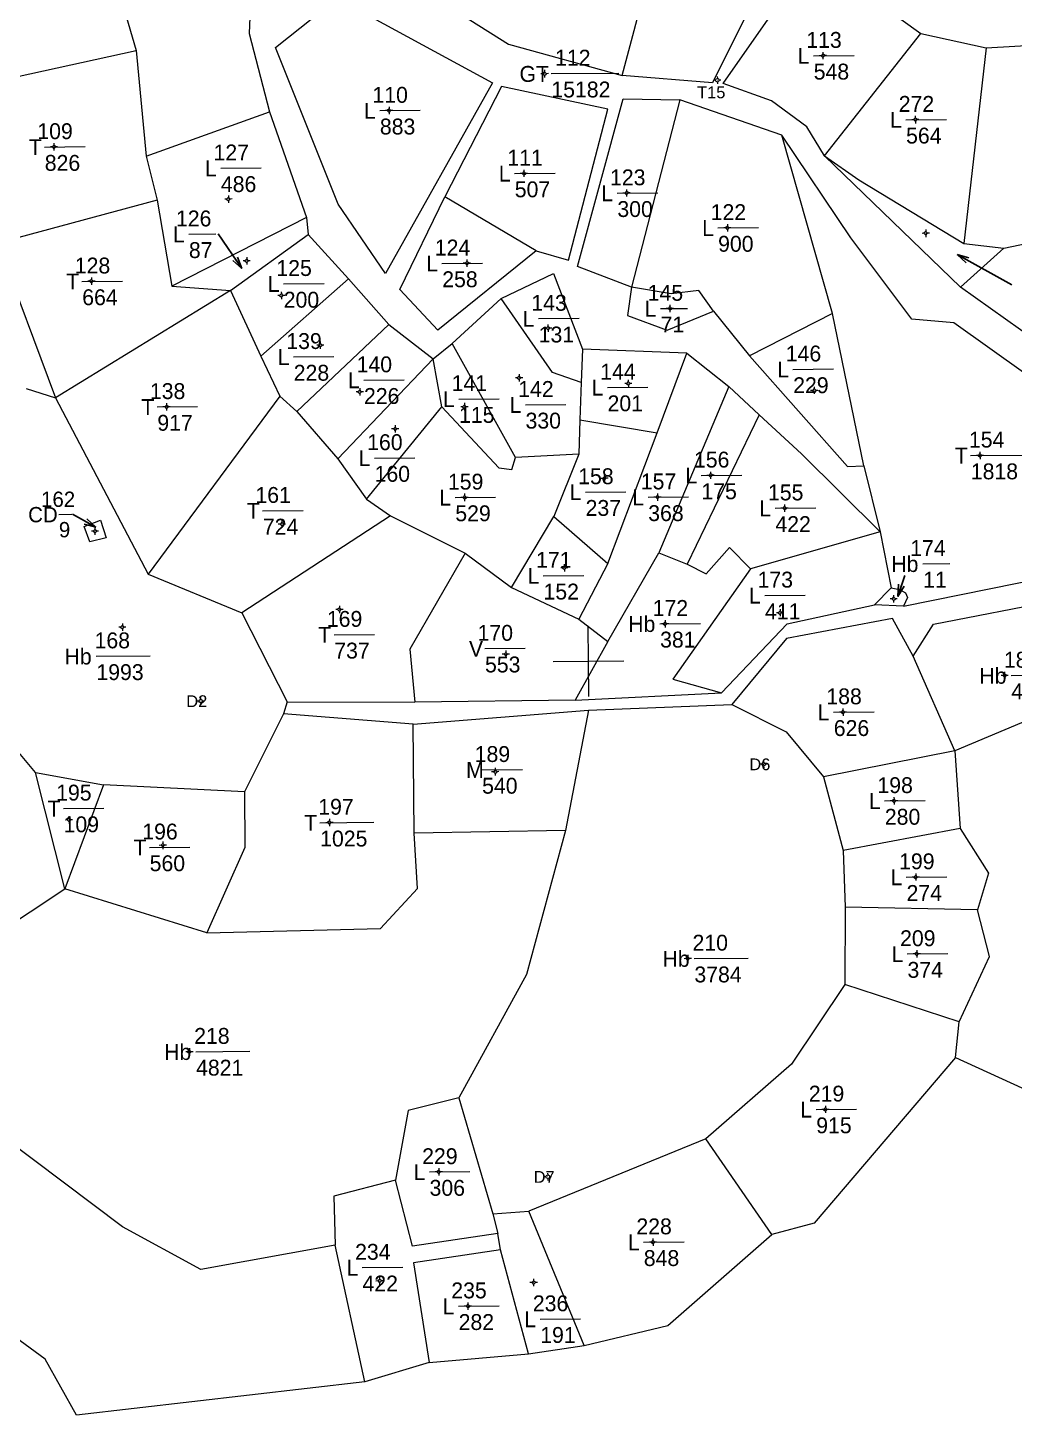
# Model space of a CAD drawing. Header units: metres. Extents: x 550497 to 551666, y 1836245 to 1837652.
# Drawn here: x 551087 to 551254.6, y 1836768.4 to 1837004.3 of the extents above; entities that cross this region are included whole.
import ezdxf
from ezdxf.enums import TextEntityAlignment as Align

# ---------------------------------------------------------------- set-up
doc = ezdxf.new("R2010")
doc.units = ezdxf.units.M
doc.header["$MEASUREMENT"] = 0
for name, color, linetype, lineweight in [('Level 10', 7, 'Continuous', 0), ('Level 11', 7, 'Continuous', 0), ('Level 12', 7, 'Continuous', 0), ('Level 13', 7, 'Continuous', 0), ('Level 34', 7, 'Continuous', 0), ('Level 62', 7, 'Continuous', 0)]:
    doc.layers.add(name, color=color, linetype=linetype, lineweight=lineweight)
doc.styles.add('Style-FmSimple', font='FmSimple.shx')
doc.styles.add('Style-VHarial', font='VHarial.shx')
doc.styles.add('Style-Vnarial', font='Vnarial.shx')
doc.dimstyles.get("Standard").update_dxf_attribs({"dimtxt": 0.18, "dimasz": 0.18, "dimexe": 0.18, "dimexo": 0.0625, "dimgap": 0.09, "dimtad": 0, "dimtih": 1, "dimtoh": 1, "dimdec": 4, "dimzin": 0, "dimdsep": 46, "dimtxsty": 'Standard', "dimcen": 0.09, "dimadec": 0, "dimazin": 0, "dimtfac": 1, "dimtdec": 4, "dimtofl": 0, "dimtmove": 0, "dimatfit": 3, "dimfxl": 1, "dimtolj": 1, "dimtzin": 0, "dimarcsym": 0})

# ---------------------------------------------------------------- blocks, each defined once
blk = doc.blocks.new('TerminatorOpen_0.5')
at = {"color": 0, "linetype": 'ByBlock', "lineweight": -2}
for q in [(-1, 0.25), (-1, 0), (-1, -0.25)]:
    blk.add_line((0, 0), q, dxfattribs=at)
blk = doc.blocks.new('DKCDV')
at = {"layer": 'Level 10', "linetype": 'Continuous', "lineweight": 13}
h = blk.add_hatch(color=1, dxfattribs=at)
edge = h.paths.add_edge_path()
edge.add_arc((0.02456, 0.194811), 1.500056, 0, 360)
at = {"layer": 'Level 10', "color": 1, "linetype": 'Continuous', "lineweight": 13}
for p, q in [((-6.400238, 0), (-12.600469, 0)), ((-0.200007, 12.600469), (0, 6.200231)), ((12.400462, 0.200007), (6.200231, 0.200007)), ((0, -6.200231), (0.200007, -12.400462))]:
    blk.add_line(p, q, dxfattribs=at)
blk.add_circle((0.02456, 0.194811), 6.250233, dxfattribs=at)
blk = doc.blocks.new('N_THUA_13')
at = {"layer": 'Level 13', "color": 3, "linetype": 'Continuous', "lineweight": 0}
blk.add_line((356079.6, 1836896.4), (356091.08, 1836896.5), dxfattribs=at)
at = {"layer": 'Level 13', "color": 3, "linetype": 'Continuous', "lineweight": 0, "style": 'Style-FmSimple'}
for s, p in [('112', (356080.27, 1836899.11)), ('GT', (356074.22, 1836896.35)), ('15182', (356079.64, 1836893.7))]:
    blk.add_text(s, height=2.7, dxfattribs=at).set_placement(p, align=Align.MIDDLE_LEFT)
blk = doc.blocks.new('N_THUA_116')
at = {"layer": 'Level 13', "color": 3, "linetype": 'Continuous', "lineweight": 0}
blk.add_line((356124.2, 1836899.44), (356131.08, 1836899.5), dxfattribs=at)
at = {"layer": 'Level 13', "color": 3, "linetype": 'Continuous', "lineweight": 0, "style": 'Style-FmSimple'}
for s, p in [('113', (356122.97, 1836902.13)), ('L', (356121.51, 1836899.42)), ('548', (356124.23, 1836896.74))]:
    blk.add_text(s, height=2.7, dxfattribs=at).set_placement(p, align=Align.MIDDLE_LEFT)
blk = doc.blocks.new('N_THUA_118')
at = {"layer": 'Level 13', "color": 3, "linetype": 'Continuous', "lineweight": 0}
blk.add_line((356050.46, 1836890.1), (356057.34, 1836890.16), dxfattribs=at)
at = {"layer": 'Level 13', "color": 3, "linetype": 'Continuous', "lineweight": 0, "style": 'Style-FmSimple'}
for s, p in [('110', (356049.23, 1836892.79)), ('L', (356047.77, 1836890.07)), ('883', (356050.49, 1836887.4))]:
    blk.add_text(s, height=2.7, dxfattribs=at).set_placement(p, align=Align.MIDDLE_LEFT)
blk = doc.blocks.new('N_THUA_120')
at = {"layer": 'Level 13', "color": 3, "linetype": 'Continuous', "lineweight": 0}
blk.add_line((356139.9, 1836888.56), (356146.78, 1836888.62), dxfattribs=at)
at = {"layer": 'Level 13', "color": 3, "linetype": 'Continuous', "lineweight": 0, "style": 'Style-FmSimple'}
for s, p in [('272', (356138.68, 1836891.25)), ('L', (356137.21, 1836888.54)), ('564', (356139.93, 1836885.86))]:
    blk.add_text(s, height=2.7, dxfattribs=at).set_placement(p, align=Align.MIDDLE_LEFT)
blk = doc.blocks.new('N_THUA_123')
at = {"layer": 'Level 13', "color": 3, "linetype": 'Continuous', "lineweight": 0}
blk.add_line((355993.49, 1836883.92), (356000.38, 1836883.98), dxfattribs=at)
at = {"layer": 'Level 13', "color": 3, "linetype": 'Continuous', "lineweight": 0, "style": 'Style-FmSimple'}
for s, p in [('109', (355992.27, 1836886.61)), ('T', (355990.81, 1836883.9)), ('826', (355993.53, 1836881.22))]:
    blk.add_text(s, height=2.7, dxfattribs=at).set_placement(p, align=Align.MIDDLE_LEFT)
blk = doc.blocks.new('N_THUA_126')
at = {"layer": 'Level 13', "color": 3, "linetype": 'Continuous', "lineweight": 0}
blk.add_line((356073.38, 1836879.42), (356080.27, 1836879.48), dxfattribs=at)
at = {"layer": 'Level 13', "color": 3, "linetype": 'Continuous', "lineweight": 0, "style": 'Style-FmSimple'}
for s, p in [('111', (356072.16, 1836882.11)), ('L', (356070.7, 1836879.4)), ('507', (356073.42, 1836876.72))]:
    blk.add_text(s, height=2.7, dxfattribs=at).set_placement(p, align=Align.MIDDLE_LEFT)
blk = doc.blocks.new('N_THUA_128')
at = {"layer": 'Level 13', "color": 3, "linetype": 'Continuous', "lineweight": 0}
blk.add_line((356090.83, 1836876.07), (356097.72, 1836876.13), dxfattribs=at)
at = {"layer": 'Level 13', "color": 3, "linetype": 'Continuous', "lineweight": 0, "style": 'Style-FmSimple'}
for s, p in [('123', (356089.61, 1836878.76)), ('L', (356088.14, 1836876.05)), ('300', (356090.86, 1836873.37))]:
    blk.add_text(s, height=2.7, dxfattribs=at).set_placement(p, align=Align.MIDDLE_LEFT)
blk = doc.blocks.new('N_THUA_129')
at = {"layer": 'Level 13', "color": 3, "linetype": 'Continuous', "lineweight": 0}
blk.add_line((356107.95, 1836870.15), (356114.83, 1836870.21), dxfattribs=at)
at = {"layer": 'Level 13', "color": 3, "linetype": 'Continuous', "lineweight": 0, "style": 'Style-FmSimple'}
for s, p in [('122', (356106.72, 1836872.84)), ('L', (356105.26, 1836870.13)), ('900', (356107.98, 1836867.46))]:
    blk.add_text(s, height=2.7, dxfattribs=at).set_placement(p, align=Align.MIDDLE_LEFT)
blk = doc.blocks.new('N_THUA_130')
at = {"layer": 'Level 13', "color": 3, "linetype": 'Continuous', "lineweight": 0}
blk.add_line((356023.12, 1836875.06), (356030.01, 1836875.12), dxfattribs=at)
at = {"layer": 'Level 13', "color": 3, "linetype": 'Continuous', "lineweight": 0, "style": 'Style-FmSimple'}
for s, p in [('127', (356021.9, 1836877.75)), ('L', (356020.43, 1836875.04)), ('486', (356023.15, 1836872.37))]:
    blk.add_text(s, height=2.7, dxfattribs=at).set_placement(p, align=Align.MIDDLE_LEFT)
blk = doc.blocks.new('N_THUA_134')
at = {"layer": 'Level 13', "color": 3, "linetype": 'Continuous', "lineweight": 0}
blk.add_line((356150.89, 1836831.46), (356160.07, 1836831.54), dxfattribs=at)
at = {"layer": 'Level 13', "color": 3, "linetype": 'Continuous', "lineweight": 0, "style": 'Style-FmSimple'}
for s, p in [('154', (356150.61, 1836834.16)), ('T', (356148.21, 1836831.44)), ('1818', (356150.93, 1836828.76))]:
    blk.add_text(s, height=2.7, dxfattribs=at).set_placement(p, align=Align.MIDDLE_LEFT)
blk = doc.blocks.new('N_THUA_140')
at = {"layer": 'Level 13', "color": 3, "linetype": 'Continuous', "lineweight": 0}
blk.add_line((356063.68, 1836864.13), (356070.57, 1836864.19), dxfattribs=at)
at = {"layer": 'Level 13', "color": 3, "linetype": 'Continuous', "lineweight": 0, "style": 'Style-FmSimple'}
for s, p in [('124', (356062.46, 1836866.82)), ('L', (356060.99, 1836864.1)), ('258', (356063.72, 1836861.43))]:
    blk.add_text(s, height=2.7, dxfattribs=at).set_placement(p, align=Align.MIDDLE_LEFT)
blk = doc.blocks.new('N_THUA_141')
at = {"layer": 'Level 13', "color": 3, "linetype": 'Continuous', "lineweight": 0}
blk.add_line((355999.86, 1836861.07), (356006.75, 1836861.13), dxfattribs=at)
at = {"layer": 'Level 13', "color": 3, "linetype": 'Continuous', "lineweight": 0, "style": 'Style-FmSimple'}
for s, p in [('128', (355998.64, 1836863.76)), ('T', (355997.17, 1836861.05)), ('664', (355999.9, 1836858.37))]:
    blk.add_text(s, height=2.7, dxfattribs=at).set_placement(p, align=Align.MIDDLE_LEFT)
blk = doc.blocks.new('N_THUA_142')
at = {"layer": 'Level 13', "color": 3, "linetype": 'Continuous', "lineweight": 0}
blk.add_line((356026.21, 1836864.5), (356030.8, 1836864.54), dxfattribs=at)
at = {"layer": 'Level 13', "color": 3, "linetype": 'Continuous', "lineweight": 0, "style": 'Style-FmSimple'}
for s, p in [('126', (356024.04, 1836867.18)), ('L', (356023.52, 1836864.48)), ('87', (356026.24, 1836861.8))]:
    blk.add_text(s, height=2.7, dxfattribs=at).set_placement(p, align=Align.MIDDLE_LEFT)
blk = doc.blocks.new('N_THUA_145')
at = {"layer": 'Level 13', "color": 3, "linetype": 'Continuous', "lineweight": 0}
blk.add_line((356032.15, 1836858.68), (356039.03, 1836858.74), dxfattribs=at)
at = {"layer": 'Level 13', "color": 3, "linetype": 'Continuous', "lineweight": 0, "style": 'Style-FmSimple'}
for s, p in [('125', (356030.93, 1836861.37)), ('L', (356029.46, 1836858.66)), ('200', (356032.18, 1836855.98))]:
    blk.add_text(s, height=2.7, dxfattribs=at).set_placement(p, align=Align.MIDDLE_LEFT)
blk = doc.blocks.new('N_THUA_150')
at = {"layer": 'Level 13', "color": 3, "linetype": 'Continuous', "lineweight": 0}
blk.add_line((356077.46, 1836853.09), (356084.35, 1836853.15), dxfattribs=at)
at = {"layer": 'Level 13', "color": 3, "linetype": 'Continuous', "lineweight": 0, "style": 'Style-FmSimple'}
for s, p in [('143', (356076.24, 1836855.78)), ('L', (356074.77, 1836853.07)), ('131', (356077.49, 1836850.39))]:
    blk.add_text(s, height=2.7, dxfattribs=at).set_placement(p, align=Align.MIDDLE_LEFT)
blk = doc.blocks.new('N_THUA_151')
at = {"layer": 'Level 13', "color": 3, "linetype": 'Continuous', "lineweight": 0}
blk.add_line((356038.77, 1836850.2), (356045.65, 1836850.26), dxfattribs=at)
at = {"layer": 'Level 13', "color": 3, "linetype": 'Continuous', "lineweight": 0, "style": 'Style-FmSimple'}
for s, p in [('139', (356037.55, 1836852.89)), ('L', (356036.09, 1836850.18)), ('228', (356038.81, 1836847.5))]:
    blk.add_text(s, height=2.7, dxfattribs=at).set_placement(p, align=Align.MIDDLE_LEFT)
blk = doc.blocks.new('N_THUA_152')
at = {"layer": 'Level 13', "color": 3, "linetype": 'Continuous', "lineweight": 0}
blk.add_line((356012.63, 1836839.72), (356019.51, 1836839.78), dxfattribs=at)
at = {"layer": 'Level 13', "color": 3, "linetype": 'Continuous', "lineweight": 0, "style": 'Style-FmSimple'}
for s, p in [('138', (356011.4, 1836842.41)), ('T', (356009.95, 1836839.7)), ('917', (356012.67, 1836837.02))]:
    blk.add_text(s, height=2.7, dxfattribs=at).set_placement(p, align=Align.MIDDLE_LEFT)
blk = doc.blocks.new('N_THUA_153')
at = {"layer": 'Level 13', "color": 3, "linetype": 'Continuous', "lineweight": 0}
blk.add_line((356098.18, 1836856.44), (356102.77, 1836856.48), dxfattribs=at)
at = {"layer": 'Level 13', "color": 3, "linetype": 'Continuous', "lineweight": 0, "style": 'Style-FmSimple'}
for s, p in [('145', (356096.01, 1836859.12)), ('L', (356095.49, 1836856.42)), ('71', (356098.21, 1836853.74))]:
    blk.add_text(s, height=2.7, dxfattribs=at).set_placement(p, align=Align.MIDDLE_LEFT)
blk = doc.blocks.new('N_THUA_154')
at = {"layer": 'Level 13', "color": 3, "linetype": 'Continuous', "lineweight": 0}
blk.add_line((356072.6, 1836844.67), (356079.48, 1836844.73), dxfattribs=at)
at = {"layer": 'Level 13', "color": 3, "linetype": 'Continuous', "lineweight": 0, "style": 'Style-FmSimple'}
for s, p in [('142', (356071.38, 1836847.35)), ('L', (356069.91, 1836844.64)), ('330', (356072.63, 1836841.97))]:
    blk.add_text(s, height=2.7, dxfattribs=at).set_placement(p, align=Align.MIDDLE_LEFT)
blk = doc.blocks.new('N_THUA_157')
at = {"layer": 'Level 13', "color": 3, "linetype": 'Continuous', "lineweight": 0}
blk.add_line((356122.68, 1836842.51), (356129.57, 1836842.57), dxfattribs=at)
at = {"layer": 'Level 13', "color": 3, "linetype": 'Continuous', "lineweight": 0, "style": 'Style-FmSimple'}
for s, p in [('146', (356121.46, 1836845.2)), ('L', (356120, 1836842.49)), ('229', (356122.72, 1836839.81))]:
    blk.add_text(s, height=2.7, dxfattribs=at).set_placement(p, align=Align.MIDDLE_LEFT)
blk = doc.blocks.new('N_THUA_159')
at = {"layer": 'Level 13', "color": 3, "linetype": 'Continuous', "lineweight": 0}
blk.add_line((356045.47, 1836842.31), (356052.35, 1836842.37), dxfattribs=at)
at = {"layer": 'Level 13', "color": 3, "linetype": 'Continuous', "lineweight": 0, "style": 'Style-FmSimple'}
for s, p in [('140', (356044.25, 1836844.99)), ('L', (356042.78, 1836842.28)), ('226', (356045.5, 1836839.61))]:
    blk.add_text(s, height=2.7, dxfattribs=at).set_placement(p, align=Align.MIDDLE_LEFT)
blk = doc.blocks.new('N_THUA_161')
at = {"layer": 'Level 13', "color": 3, "linetype": 'Continuous', "lineweight": 0}
blk.add_line((356063.26, 1836839.75), (356070.14, 1836839.81), dxfattribs=at)
at = {"layer": 'Level 13', "color": 3, "linetype": 'Continuous', "lineweight": 0, "style": 'Style-FmSimple'}
for s, p in [('141', (356062.04, 1836842.44)), ('L', (356060.57, 1836839.72)), ('115', (356063.3, 1836837.05))]:
    blk.add_text(s, height=2.7, dxfattribs=at).set_placement(p, align=Align.MIDDLE_LEFT)
blk = doc.blocks.new('N_THUA_163')
at = {"layer": 'Level 13', "color": 3, "linetype": 'Continuous', "lineweight": 0}
blk.add_line((356091.13, 1836843.69), (356098.02, 1836843.75), dxfattribs=at)
at = {"layer": 'Level 13', "color": 3, "linetype": 'Continuous', "lineweight": 0, "style": 'Style-FmSimple'}
for s, p in [('144', (356089.91, 1836846.38)), ('L', (356088.44, 1836843.66)), ('201', (356091.16, 1836840.99))]:
    blk.add_text(s, height=2.7, dxfattribs=at).set_placement(p, align=Align.MIDDLE_LEFT)
blk = doc.blocks.new('N_THUA_165')
at = {"layer": 'Level 13', "color": 3, "linetype": 'Continuous', "lineweight": 0}
blk.add_line((356096.07, 1836824.36), (356102.95, 1836824.42), dxfattribs=at)
at = {"layer": 'Level 13', "color": 3, "linetype": 'Continuous', "lineweight": 0, "style": 'Style-FmSimple'}
for s, p in [('157', (356094.84, 1836827.05)), ('L', (356093.38, 1836824.34)), ('368', (356096.1, 1836821.66))]:
    blk.add_text(s, height=2.7, dxfattribs=at).set_placement(p, align=Align.MIDDLE_LEFT)
blk = doc.blocks.new('N_THUA_166')
at = {"layer": 'Level 13', "color": 3, "linetype": 'Continuous', "lineweight": 0}
blk.add_line((356051.53, 1836835.94), (356058.42, 1836836), dxfattribs=at)
at = {"layer": 'Level 13', "color": 3, "linetype": 'Continuous', "lineweight": 0, "style": 'Style-FmSimple'}
for s, p in [('160', (356050.31, 1836838.63)), ('L', (356048.84, 1836835.92)), ('160', (356051.57, 1836833.25))]:
    blk.add_text(s, height=2.7, dxfattribs=at).set_placement(p, align=Align.MIDDLE_LEFT)
blk = doc.blocks.new('N_THUA_169')
at = {"layer": 'Level 13', "color": 3, "linetype": 'Continuous', "lineweight": 0}
blk.add_line((356007.86, 1836802.23), (356017.03, 1836802.31), dxfattribs=at)
at = {"layer": 'Level 13', "color": 3, "linetype": 'Continuous', "lineweight": 0, "style": 'Style-FmSimple'}
for s, p in [('168', (356007.58, 1836804.93)), ('Hb', (356002.47, 1836802.18)), ('1993', (356007.89, 1836799.53))]:
    blk.add_text(s, height=2.7, dxfattribs=at).set_placement(p, align=Align.MIDDLE_LEFT)
blk = doc.blocks.new('N_THUA_170')
at = {"layer": 'Level 13', "color": 3, "linetype": 'Continuous', "lineweight": 0}
blk.add_line((356105.1, 1836828.07), (356111.99, 1836828.13), dxfattribs=at)
at = {"layer": 'Level 13', "color": 3, "linetype": 'Continuous', "lineweight": 0, "style": 'Style-FmSimple'}
for s, p in [('156', (356103.88, 1836830.76)), ('L', (356102.42, 1836828.05)), ('175', (356105.14, 1836825.37))]:
    blk.add_text(s, height=2.7, dxfattribs=at).set_placement(p, align=Align.MIDDLE_LEFT)
blk = doc.blocks.new('N_THUA_171')
at = {"layer": 'Level 13', "color": 3, "linetype": 'Continuous', "lineweight": 0}
blk.add_line((356032.21, 1836819.78), (356039.1, 1836819.84), dxfattribs=at)
at = {"layer": 'Level 13', "color": 3, "linetype": 'Continuous', "lineweight": 0, "style": 'Style-FmSimple'}
for s, p in [('161', (356030.99, 1836822.47)), ('T', (356029.53, 1836819.76)), ('724', (356032.25, 1836817.08))]:
    blk.add_text(s, height=2.7, dxfattribs=at).set_placement(p, align=Align.MIDDLE_LEFT)
blk = doc.blocks.new('N_THUA_173')
at = {"layer": 'Level 13', "color": 3, "linetype": 'Continuous', "lineweight": 0}
blk.add_line((356063.28, 1836824.33), (356070.15, 1836824.39), dxfattribs=at)
at = {"layer": 'Level 13', "color": 3, "linetype": 'Continuous', "lineweight": 0, "style": 'Style-FmSimple'}
for s, p in [('159', (356062.06, 1836827.01)), ('L', (356060.59, 1836824.3)), ('529', (356063.31, 1836821.63))]:
    blk.add_text(s, height=2.7, dxfattribs=at).set_placement(p, align=Align.MIDDLE_LEFT)
blk = doc.blocks.new('N_THUA_174')
at = {"layer": 'Level 13', "color": 3, "linetype": 'Continuous', "lineweight": 0}
blk.add_line((356117.68, 1836822.49), (356124.57, 1836822.55), dxfattribs=at)
at = {"layer": 'Level 13', "color": 3, "linetype": 'Continuous', "lineweight": 0, "style": 'Style-FmSimple'}
for s, p in [('155', (356116.46, 1836825.18)), ('L', (356114.99, 1836822.47)), ('422', (356117.72, 1836819.79))]:
    blk.add_text(s, height=2.7, dxfattribs=at).set_placement(p, align=Align.MIDDLE_LEFT)
blk = doc.blocks.new('N_THUA_175')
at = {"layer": 'Level 13', "color": 3, "linetype": 'Continuous', "lineweight": 0}
blk.add_line((356087.07, 1836827.54), (356093.96, 1836827.6), dxfattribs=at)
at = {"layer": 'Level 13', "color": 3, "linetype": 'Continuous', "lineweight": 0, "style": 'Style-FmSimple'}
for s, p in [('158', (356085.85, 1836830.23)), ('L', (356084.39, 1836827.52)), ('237', (356087.11, 1836824.84))]:
    blk.add_text(s, height=2.7, dxfattribs=at).set_placement(p, align=Align.MIDDLE_LEFT)
blk = doc.blocks.new('N_THUA_179')
at = {"layer": 'Level 13', "color": 3, "linetype": 'Continuous', "lineweight": 0}
blk.add_line((356042.06, 1836805.24), (356048.93, 1836805.3), dxfattribs=at)
at = {"layer": 'Level 13', "color": 3, "linetype": 'Continuous', "lineweight": 0, "style": 'Style-FmSimple'}
for s, p in [('169', (356040.83, 1836807.93)), ('T', (356039.37, 1836805.22)), ('737', (356042.09, 1836802.54))]:
    blk.add_text(s, height=2.7, dxfattribs=at).set_placement(p, align=Align.MIDDLE_LEFT)
blk = doc.blocks.new('N_THUA_181')
at = {"layer": 'Level 13', "color": 3, "linetype": 'Continuous', "lineweight": 0}
blk.add_line((356080.25, 1836812.33), (356087.13, 1836812.39), dxfattribs=at)
at = {"layer": 'Level 13', "color": 3, "linetype": 'Continuous', "lineweight": 0, "style": 'Style-FmSimple'}
for s, p in [('171', (356079.02, 1836815.02)), ('L', (356077.56, 1836812.31)), ('152', (356080.28, 1836809.63))]:
    blk.add_text(s, height=2.7, dxfattribs=at).set_placement(p, align=Align.MIDDLE_LEFT)
blk = doc.blocks.new('N_THUA_183')
at = {"layer": 'Level 13', "color": 3, "linetype": 'Continuous', "lineweight": 0}
blk.add_line((356116.9, 1836804.72), (356123.79, 1836804.78), dxfattribs=at)
at = {"layer": 'Level 13', "color": 3, "linetype": 'Continuous', "lineweight": 0, "style": 'Style-FmSimple'}
for s, p in [('173', (356115.68, 1836807.41)), ('L', (356114.21, 1836804.7)), ('411', (356116.94, 1836802.02))]:
    blk.add_text(s, height=2.7, dxfattribs=at).set_placement(p, align=Align.MIDDLE_LEFT)
blk = doc.blocks.new('N_THUA_185')
at = {"layer": 'Level 13', "color": 3, "linetype": 'Continuous', "lineweight": 0}
blk.add_line((356100.06, 1836802.84), (356106.94, 1836802.9), dxfattribs=at)
at = {"layer": 'Level 13', "color": 3, "linetype": 'Continuous', "lineweight": 0, "style": 'Style-FmSimple'}
for s, p in [('172', (356098.83, 1836805.53)), ('Hb', (356094.67, 1836802.8)), ('381', (356100.09, 1836800.15))]:
    blk.add_text(s, height=2.7, dxfattribs=at).set_placement(p, align=Align.MIDDLE_LEFT)
blk = doc.blocks.new('N_THUA_186')
at = {"layer": 'Level 13', "color": 3, "linetype": 'Continuous', "lineweight": 0}
blk.add_line((356070.29, 1836797.64), (356077.18, 1836797.7), dxfattribs=at)
at = {"layer": 'Level 13', "color": 3, "linetype": 'Continuous', "lineweight": 0, "style": 'Style-FmSimple'}
for s, p in [('170', (356069.07, 1836800.32)), ('V', (356067.6, 1836797.61)), ('553', (356070.33, 1836794.94))]:
    blk.add_text(s, height=2.7, dxfattribs=at).set_placement(p, align=Align.MIDDLE_LEFT)
blk = doc.blocks.new('N_THUA_193')
at = {"layer": 'Level 13', "color": 3, "linetype": 'Continuous', "lineweight": 0}
blk.add_line((356138.87, 1836807.14), (356143.45, 1836807.18), dxfattribs=at)
at = {"layer": 'Level 13', "color": 3, "linetype": 'Continuous', "lineweight": 0, "style": 'Style-FmSimple'}
for s, p in [('174', (356136.7, 1836809.82)), ('Hb', (356133.48, 1836807.1)), ('11', (356138.9, 1836804.44))]:
    blk.add_text(s, height=2.7, dxfattribs=at).set_placement(p, align=Align.MIDDLE_LEFT)
blk = doc.blocks.new('N_THUA_194')
at = {"layer": 'Level 13', "color": 3, "linetype": 'Continuous', "lineweight": 0}
blk.add_line((356157.78, 1836794.04), (356164.66, 1836794.1), dxfattribs=at)
at = {"layer": 'Level 13', "color": 3, "linetype": 'Continuous', "lineweight": 0, "style": 'Style-FmSimple'}
for s, p in [('187', (356156.56, 1836796.73)), ('Hb', (356152.39, 1836793.99)), ('499', (356157.81, 1836791.34))]:
    blk.add_text(s, height=2.7, dxfattribs=at).set_placement(p, align=Align.MIDDLE_LEFT)
blk = doc.blocks.new('N_THUA_197')
at = {"layer": 'Level 13', "color": 3, "linetype": 'Continuous', "lineweight": 0}
blk.add_line((356127.6, 1836787.81), (356134.49, 1836787.87), dxfattribs=at)
at = {"layer": 'Level 13', "color": 3, "linetype": 'Continuous', "lineweight": 0, "style": 'Style-FmSimple'}
for s, p in [('188', (356126.38, 1836790.5)), ('L', (356124.91, 1836787.78)), ('626', (356127.64, 1836785.11))]:
    blk.add_text(s, height=2.7, dxfattribs=at).set_placement(p, align=Align.MIDDLE_LEFT)
blk = doc.blocks.new('N_THUA_205')
at = {"layer": 'Level 13', "color": 3, "linetype": 'Continuous', "lineweight": 0}
blk.add_line((356103.91, 1836745.91), (356113.09, 1836745.99), dxfattribs=at)
at = {"layer": 'Level 13', "color": 3, "linetype": 'Continuous', "lineweight": 0, "style": 'Style-FmSimple'}
for s, p in [('210', (356103.63, 1836748.61)), ('Hb', (356098.53, 1836745.86)), ('3784', (356103.95, 1836743.21))]:
    blk.add_text(s, height=2.7, dxfattribs=at).set_placement(p, align=Align.MIDDLE_LEFT)
blk = doc.blocks.new('N_THUA_206')
at = {"layer": 'Level 13', "color": 3, "linetype": 'Continuous', "lineweight": 0}
blk.add_line((356068.49, 1836777.67), (356075.38, 1836777.73), dxfattribs=at)
at = {"layer": 'Level 13', "color": 3, "linetype": 'Continuous', "lineweight": 0, "style": 'Style-FmSimple'}
for s, p in [('189', (356067.27, 1836780.36)), ('M', (356065.8, 1836777.64)), ('540', (356068.53, 1836774.97))]:
    blk.add_text(s, height=2.7, dxfattribs=at).set_placement(p, align=Align.MIDDLE_LEFT)
blk = doc.blocks.new('N_THUA_207')
at = {"layer": 'Level 13', "color": 3, "linetype": 'Continuous', "lineweight": 0}
blk.add_line((356040.31, 1836769.02), (356049.48, 1836769.1), dxfattribs=at)
at = {"layer": 'Level 13', "color": 3, "linetype": 'Continuous', "lineweight": 0, "style": 'Style-FmSimple'}
for s, p in [('197', (356040.02, 1836771.72)), ('T', (356037.62, 1836769)), ('1025', (356040.34, 1836766.32))]:
    blk.add_text(s, height=2.7, dxfattribs=at).set_placement(p, align=Align.MIDDLE_LEFT)
blk = doc.blocks.new('N_THUA_211')
at = {"layer": 'Level 13', "color": 3, "linetype": 'Continuous', "lineweight": 0}
blk.add_line((356136.28, 1836772.72), (356143.17, 1836772.78), dxfattribs=at)
at = {"layer": 'Level 13', "color": 3, "linetype": 'Continuous', "lineweight": 0, "style": 'Style-FmSimple'}
for s, p in [('198', (356135.06, 1836775.4)), ('L', (356133.59, 1836772.69)), ('280', (356136.32, 1836770.02))]:
    blk.add_text(s, height=2.7, dxfattribs=at).set_placement(p, align=Align.MIDDLE_LEFT)
blk = doc.blocks.new('N_THUA_214')
at = {"layer": 'Level 13', "color": 3, "linetype": 'Continuous', "lineweight": 0}
blk.add_line((355996.05, 1836769.47), (356002.93, 1836769.53), dxfattribs=at)
at = {"layer": 'Level 13', "color": 3, "linetype": 'Continuous', "lineweight": 0, "style": 'Style-FmSimple'}
for s, p in [('195', (355994.82, 1836772.16)), ('T', (355993.36, 1836769.44)), ('109', (355996.08, 1836766.77))]:
    blk.add_text(s, height=2.7, dxfattribs=at).set_placement(p, align=Align.MIDDLE_LEFT)
blk = doc.blocks.new('N_THUA_216')
at = {"layer": 'Level 13', "color": 3, "linetype": 'Continuous', "lineweight": 0}
blk.add_line((356011.99, 1836765.15), (356018.87, 1836765.21), dxfattribs=at)
at = {"layer": 'Level 13', "color": 3, "linetype": 'Continuous', "lineweight": 0, "style": 'Style-FmSimple'}
for s, p in [('196', (356010.77, 1836767.84)), ('T', (356009.3, 1836765.12)), ('560', (356012.02, 1836762.45))]:
    blk.add_text(s, height=2.7, dxfattribs=at).set_placement(p, align=Align.MIDDLE_LEFT)
blk = doc.blocks.new('N_THUA_219')
at = {"layer": 'Level 13', "color": 3, "linetype": 'Continuous', "lineweight": 0}
blk.add_line((356019.21, 1836730.06), (356028.39, 1836730.14), dxfattribs=at)
at = {"layer": 'Level 13', "color": 3, "linetype": 'Continuous', "lineweight": 0, "style": 'Style-FmSimple'}
for s, p in [('218', (356018.93, 1836732.76)), ('Hb', (356013.82, 1836730.02)), ('4821', (356019.25, 1836727.36))]:
    blk.add_text(s, height=2.7, dxfattribs=at).set_placement(p, align=Align.MIDDLE_LEFT)
blk = doc.blocks.new('N_THUA_220')
at = {"layer": 'Level 13', "color": 3, "linetype": 'Continuous', "lineweight": 0}
blk.add_line((356139.97, 1836759.76), (356146.86, 1836759.82), dxfattribs=at)
at = {"layer": 'Level 13', "color": 3, "linetype": 'Continuous', "lineweight": 0, "style": 'Style-FmSimple'}
for s, p in [('199', (356138.75, 1836762.45)), ('L', (356137.28, 1836759.74)), ('274', (356140.01, 1836757.06))]:
    blk.add_text(s, height=2.7, dxfattribs=at).set_placement(p, align=Align.MIDDLE_LEFT)
blk = doc.blocks.new('N_THUA_225')
at = {"layer": 'Level 13', "color": 3, "linetype": 'Continuous', "lineweight": 0}
blk.add_line((356140.14, 1836746.69), (356147.01, 1836746.75), dxfattribs=at)
at = {"layer": 'Level 13', "color": 3, "linetype": 'Continuous', "lineweight": 0, "style": 'Style-FmSimple'}
for s, p in [('209', (356138.91, 1836749.37)), ('L', (356137.45, 1836746.66)), ('374', (356140.17, 1836743.99))]:
    blk.add_text(s, height=2.7, dxfattribs=at).set_placement(p, align=Align.MIDDLE_LEFT)
blk = doc.blocks.new('N_THUA_233')
at = {"layer": 'Level 13', "color": 3, "linetype": 'Continuous', "lineweight": 0}
blk.add_line((356124.62, 1836720.25), (356131.51, 1836720.31), dxfattribs=at)
at = {"layer": 'Level 13', "color": 3, "linetype": 'Continuous', "lineweight": 0, "style": 'Style-FmSimple'}
for s, p in [('219', (356123.4, 1836722.94)), ('L', (356121.93, 1836720.22)), ('915', (356124.66, 1836717.55))]:
    blk.add_text(s, height=2.7, dxfattribs=at).set_placement(p, align=Align.MIDDLE_LEFT)
blk = doc.blocks.new('N_THUA_241')
at = {"layer": 'Level 13', "color": 3, "linetype": 'Continuous', "lineweight": 0}
blk.add_line((356058.9, 1836709.62), (356065.78, 1836709.68), dxfattribs=at)
at = {"layer": 'Level 13', "color": 3, "linetype": 'Continuous', "lineweight": 0, "style": 'Style-FmSimple'}
for s, p in [('229', (356057.68, 1836712.3)), ('L', (356056.21, 1836709.59)), ('306', (356058.94, 1836706.92))]:
    blk.add_text(s, height=2.7, dxfattribs=at).set_placement(p, align=Align.MIDDLE_LEFT)
blk = doc.blocks.new('N_THUA_243')
at = {"layer": 'Level 13', "color": 3, "linetype": 'Continuous', "lineweight": 0}
blk.add_line((356095.32, 1836697.68), (356102.19, 1836697.74), dxfattribs=at)
at = {"layer": 'Level 13', "color": 3, "linetype": 'Continuous', "lineweight": 0, "style": 'Style-FmSimple'}
for s, p in [('228', (356094.09, 1836700.37)), ('L', (356092.63, 1836697.65)), ('848', (356095.35, 1836694.98))]:
    blk.add_text(s, height=2.7, dxfattribs=at).set_placement(p, align=Align.MIDDLE_LEFT)
blk = doc.blocks.new('N_THUA_246')
at = {"layer": 'Level 13', "color": 3, "linetype": 'Continuous', "lineweight": 0}
blk.add_line((356048.82, 1836691.06), (356055.71, 1836691.12), dxfattribs=at)
at = {"layer": 'Level 13', "color": 3, "linetype": 'Continuous', "lineweight": 0, "style": 'Style-FmSimple'}
for s, p in [('234', (356047.6, 1836693.75)), ('L', (356046.14, 1836691.04)), ('422', (356048.86, 1836688.36))]:
    blk.add_text(s, height=2.7, dxfattribs=at).set_placement(p, align=Align.MIDDLE_LEFT)
blk = doc.blocks.new('N_THUA_247')
at = {"layer": 'Level 13', "color": 3, "linetype": 'Continuous', "lineweight": 0}
blk.add_line((356075.09, 1836690.83), (356081.98, 1836690.89), dxfattribs=at)
at = {"layer": 'Level 13', "color": 3, "linetype": 'Continuous', "lineweight": 0, "style": 'Style-FmSimple'}
for s, p in [('236', (356073.87, 1836693.51)), ('L', (356072.41, 1836690.8)), ('191', (356075.13, 1836688.13))]:
    blk.add_text(s, height=2.7, dxfattribs=at).set_placement(p, align=Align.MIDDLE_LEFT)
blk = doc.blocks.new('N_THUA_249')
at = {"layer": 'Level 13', "color": 3, "linetype": 'Continuous', "lineweight": 0}
blk.add_line((356063.85, 1836686.79), (356070.74, 1836686.85), dxfattribs=at)
at = {"layer": 'Level 13', "color": 3, "linetype": 'Continuous', "lineweight": 0, "style": 'Style-FmSimple'}
for s, p in [('235', (356062.63, 1836689.48)), ('L', (356061.16, 1836686.77)), ('282', (356063.88, 1836684.1))]:
    blk.add_text(s, height=2.7, dxfattribs=at).set_placement(p, align=Align.MIDDLE_LEFT)
blk = doc.blocks.new('CENTRD')
at = {"layer": 'Level 11', "linetype": 'Continuous', "lineweight": 0}
h = blk.add_hatch(color=1, dxfattribs=at)
edge = h.paths.add_edge_path()
edge.add_arc((0.048863, 0.090632), 1.500056, 0, 360)
at = {"layer": 'Level 11', "color": 1, "linetype": 'Continuous', "lineweight": 0}
for p, q in [((-6.200231, 0), (-12.600469, -0.200007)), ((-0.200007, 6.200231), (-6.200231, 0)), ((-6.200231, 0), (0, -6.200231)), ((-0.200007, 12.600469), (-0.200007, 6.200231)), ((6.200231, 0), (-0.200007, 6.200231)), ((0, -6.200231), (6.200231, 0)), ((12.600469, 0.200007), (6.200231, 0)), ((0, -6.200231), (0, -12.600469))]:
    blk.add_line(p, q, dxfattribs=at)
blk = doc.blocks.new('CENTRD_2')
at = {"layer": 'Level 11', "linetype": 'Continuous', "lineweight": 0}
h = blk.add_hatch(color=1, dxfattribs=at)
edge = h.paths.add_edge_path()
edge.add_arc((0.071437, 0.197653), 1.500056, 0, 360)
at = {"layer": 'Level 11', "color": 1, "linetype": 'Continuous', "lineweight": 0}
for p, q in [((-6.200231, 0), (-12.600469, 0)), ((0, 6.200231), (-6.200231, 0)), ((-6.200231, 0), (0, -6.200231)), ((-0.200007, 12.400462), (0, 6.200231)), ((6.200231, 0.200007), (0, 6.200231)), ((0, -6.200231), (6.200231, 0.200007)), ((12.600469, 0.200007), (6.200231, 0.200007)), ((0, -6.200231), (0, -12.200455))]:
    blk.add_line(p, q, dxfattribs=at)
blk = doc.blocks.new('CENTRD_1')
at = {"layer": 'Level 11', "linetype": 'Continuous', "lineweight": 0}
h = blk.add_hatch(color=1, dxfattribs=at)
edge = h.paths.add_edge_path()
edge.add_arc((0.195969, 0.083732), 1.500056, 0, 360)
at = {"layer": 'Level 11', "color": 1, "linetype": 'Continuous', "lineweight": 0}
for p, q in [((-6.000224, 0), (-12.200455, -0.200007)), ((0, 6.200231), (-6.000224, 0)), ((-6.000224, 0), (0.200007, -6.200231)), ((0, 12.600469), (0, 6.200231)), ((6.200231, 0), (0, 6.200231)), ((0.200007, -6.200231), (6.200231, 0)), ((12.400462, 0), (6.200231, 0)), ((0.200007, -6.200231), (0.200007, -12.600469))]:
    blk.add_line(p, q, dxfattribs=at)
blk = doc.blocks.new('N_THUA_279')
at = {"layer": 'Level 13', "color": 3, "linetype": 'Continuous', "lineweight": 0}
blk.add_line((397949.84, 1860671.61), (397952.05, 1860671.63), dxfattribs=at)
at = {"layer": 'Level 13', "color": 3, "linetype": 'Continuous', "lineweight": 0, "style": 'Style-FmSimple'}
for s, p in [('162', (397946.84, 1860674.17999)), ('CD', (397944.65, 1860671.55999)), ('9', (397949.87, 1860669.00999))]:
    blk.add_text(s, height=2.59998, dxfattribs=at).set_placement(p, align=Align.MIDDLE_LEFT)

msp = doc.modelspace()

# ---------------------------------------------------------------- linework, layer by layer
at = {"layer": 'Level 34', "color": 2, "linetype": 'Continuous', "lineweight": 0, "flags": 128}
for points in [[(551090.52, 1837051.22), (551105.36, 1837000.45)], [(551125.08, 1837041.05), (551125.56, 1837026.82), (551124.59, 1837003.32), (551128.04, 1836990.01)], [(551188, 1836996.18), (551196.49, 1837028.16)], [(551196.49, 1837028.16), (551212.9, 1837027.58), (551218.39, 1837018.05), (551208.79, 1837005.92), (551203.36, 1836994.96), (551188, 1836996.18)], [(551222.36, 1836982.53), (551219.39, 1836987.49), (551213.34, 1836991.91), (551205.14, 1836994.84), (551220.33, 1837016.61), (551238.74, 1837003.36)], [(551152.01, 1837012.07), (551168.69, 1837001.54), (551188, 1836996.18)], [(551139.52, 1837009.35), (551165.92, 1836994.96), (551147.73, 1836962.51), (551139.7, 1836974.33), (551129.08, 1837000.97), (551139.52, 1837009.35)], [(551238.74, 1837003.36), (551249.86, 1837000.91)], [(551249.86, 1837000.91), (551270.35, 1837002.12)], [(551084.96, 1836999.93), (551084.96, 1836995.98), (551105.36, 1837000.45)], [(551105.36, 1837000.45), (551107.08, 1836982.47)], [(551173.35, 1836966.38), (551178.87, 1836964.81), (551185.54, 1836990.48), (551167.5, 1836994.35), (551157.86, 1836975.57)], [(551189.58, 1836960.21), (551180.38, 1836963.73), (551188.13, 1836992.23), (551197.8, 1836992.05)], [(551197.8, 1836992.05), (551189.58, 1836960.21)], [(551215.14, 1836986.06), (551197.8, 1836992.05)], [(551107.08, 1836982.47), (551128.04, 1836990.01)], [(551128.04, 1836990.01), (551134.33, 1836972.08)], [(551223.74, 1836955.72), (551215.14, 1836986.06)], [(551235.79, 1836905.94), (551260.16, 1836910.9), (551271.37, 1836914.38), (551270.94, 1836921.67), (551274.29, 1836923.7), (551262.72, 1836941.02), (551244.36, 1836954.12), (551237.21, 1836954.76), (551226.84, 1836968.62), (551215.14, 1836986.06)], [(551107.08, 1836982.47), (551108.96, 1836975)], [(551222.36, 1836982.53), (551228.2, 1836978.48), (551246.07, 1836967.61)], [(551222.36, 1836982.53), (551245.5, 1836960.21)], [(551173.35, 1836966.38), (551156.67, 1836952.92), (551150.19, 1836959.81), (551157.86, 1836975.57)], [(551173.35, 1836966.38), (551157.86, 1836975.57)], [(551108.96, 1836975), (551081.8, 1836967.7)], [(551108.96, 1836975), (551111.44, 1836960.35)], [(551134.33, 1836972.08), (551111.44, 1836960.35)], [(551134.33, 1836972.08), (551134.6, 1836969.17)], [(551121.4, 1836959.63), (551134.6, 1836969.17)], [(551134.6, 1836969.17), (551141.47, 1836961.65)], [(551252.85, 1836966.82), (551266.96, 1836969.81)], [(551081.8, 1836967.7), (551091.67, 1836941.37)], [(551245.5, 1836960.21), (551252.85, 1836966.82)], [(551246.07, 1836967.61), (551252.85, 1836966.82)], [(551126.54, 1836948.45), (551141.47, 1836961.65)], [(551141.47, 1836961.65), (551148.35, 1836953.86)], [(551167.39, 1836958.29), (551176.31, 1836962.53), (551181.24, 1836949.65)], [(551121.4, 1836959.63), (551091.67, 1836941.37)], [(551111.44, 1836960.35), (551121.4, 1836959.63)], [(551121.4, 1836959.63), (551126.54, 1836948.45)], [(551189.58, 1836960.21), (551188.91, 1836955.4), (551195.66, 1836952.88), (551203.5, 1836956.1)], [(551203.5, 1836956.1), (551201.04, 1836959.65), (551196.34, 1836959.08), (551189.58, 1836960.21)], [(551291.79, 1836912.59), (551265.87, 1836945.72), (551245.5, 1836960.21)], [(551159.08, 1836950.62), (551167.39, 1836958.29)], [(551181.02, 1836943.99), (551176.12, 1836945.71), (551167.39, 1836958.29)], [(551203.5, 1836956.1), (551209.64, 1836948.5)], [(551223.74, 1836955.72), (551209.64, 1836948.5)], [(551229.05, 1836929.83), (551223.74, 1836955.72)], [(551132.71, 1836939.09), (551148.35, 1836953.86)], [(551148.35, 1836953.86), (551155.88, 1836948.04)], [(551155.88, 1836948.04), (551159.08, 1836950.62)], [(551169.84, 1836931.25), (551159.08, 1836950.62)], [(551181.24, 1836949.65), (551181.02, 1836943.99)], [(551198.95, 1836949.01), (551181.24, 1836949.65)], [(551126.54, 1836948.45), (551129.78, 1836941.67)], [(551139.68, 1836931), (551155.88, 1836948.04)], [(551157.32, 1836939.83), (551155.88, 1836948.04)], [(551193.91, 1836935.41), (551198.95, 1836949.01)], [(551198.95, 1836949.01), (551206.12, 1836943.33)], [(551209.64, 1836948.5), (551226.29, 1836929.69), (551229.05, 1836929.83)], [(551086.71, 1836942.96), (551091.67, 1836941.37)], [(551181.02, 1836943.99), (551180.78, 1836937.66)], [(551206.12, 1836943.33), (551194.2, 1836915.05)], [(551206.12, 1836943.33), (551211.26, 1836938.52)], [(551091.67, 1836941.37), (551107.43, 1836911.4)], [(551129.78, 1836941.67), (551107.43, 1836911.4)], [(551129.78, 1836941.67), (551132.71, 1836939.09)], [(551132.71, 1836939.09), (551139.68, 1836931)], [(551144.55, 1836924.18), (551157.32, 1836939.83)], [(551157.32, 1836939.83), (551167.04, 1836929.49), (551169.24, 1836929.19), (551169.84, 1836931.25)], [(551211.26, 1836938.52), (551199.01, 1836913.08)], [(551211.26, 1836938.52), (551218.46, 1836931.86), (551231.82, 1836918.58)], [(551180.78, 1836937.66), (551180.59, 1836931.83)], [(551180.78, 1836937.66), (551193.91, 1836935.41)], [(551185.53, 1836913.24), (551193.91, 1836935.41)], [(551139.68, 1836931), (551144.55, 1836924.18)], [(551180.59, 1836931.83), (551169.84, 1836931.25)], [(551180.59, 1836931.83), (551176.38, 1836921.23)], [(551229.05, 1836929.83), (551231.82, 1836918.58)], [(551144.55, 1836924.18), (551148.61, 1836921.33)], [(551148.61, 1836921.33), (551123.35, 1836904.8)], [(551148.61, 1836921.33), (551161.27, 1836914.97)], [(551099.3, 1836920.56), (551100.3, 1836917.57), (551097.5, 1836916.87), (551096.56, 1836919.49), (551099.3, 1836920.56)], [(551169.17, 1836909.14), (551176.38, 1836921.23)], [(551176.38, 1836921.23), (551185.53, 1836913.24)], [(551231.82, 1836918.58), (551209.79, 1836912.29)], [(551231.82, 1836918.58), (551233.73, 1836909.08)], [(551161.27, 1836914.97), (551151.9, 1836898.67), (551152.73, 1836889.61)], [(551161.27, 1836914.97), (551169.17, 1836909.14)], [(551185.55, 1836899.95), (551194.2, 1836915.05)], [(551194.2, 1836915.05), (551199.01, 1836913.08)], [(551199.01, 1836913.08), (551202.26, 1836911.48), (551206.23, 1836915.92), (551209.79, 1836912.29)], [(551144.24, 1836774.03), (551095.21, 1836768.37), (551089.92, 1836777.92), (551075.16, 1836788.67), (551049.73, 1836808.26), (551037.89, 1836825.69), (551016.25, 1836913.44)], [(551185.53, 1836913.24), (551180.61, 1836903.75)], [(551209.79, 1836912.29), (551196.6, 1836893.53), (551204.85, 1836891.2)], [(551107.43, 1836911.4), (551123.35, 1836904.8)], [(551169.17, 1836909.14), (551180.61, 1836903.75)], [(551230.88, 1836906.19), (551233.73, 1836909.08)], [(551233.73, 1836909.08), (551235.14, 1836908.78), (551236.14, 1836908.23), (551236.48, 1836907.46), (551235.79, 1836905.94)], [(551123.35, 1836904.8), (551131.04, 1836889.71)], [(551204.85, 1836891.2), (551216.04, 1836902.95), (551230.88, 1836906.19)], [(551235.79, 1836905.94), (551230.88, 1836906.19)], [(551237.43, 1836897.43), (551240.88, 1836902.9), (551261.93, 1836906.96)], [(551180.61, 1836903.75), (551185.55, 1836899.95)], [(551237.43, 1836897.43), (551233.92, 1836903.86), (551215.93, 1836900.44), (551206.63, 1836889.22)], [(551185.55, 1836899.95), (551180.01, 1836890)], [(551244.52, 1836881.35), (551237.43, 1836897.43)], [(551180.01, 1836890), (551204.85, 1836891.2)], [(551268.25, 1836891.34), (551244.52, 1836881.35)], [(551131.04, 1836889.71), (551130.43, 1836887.66)], [(551131.04, 1836889.71), (551152.73, 1836889.61)], [(551152.46, 1836885.91), (551182.25, 1836888.28)], [(551180.01, 1836890), (551152.73, 1836889.61)], [(551182.25, 1836888.28), (551178.36, 1836867.8)], [(551182.25, 1836888.28), (551206.63, 1836889.22)], [(551206.63, 1836889.22), (551215.88, 1836884.59), (551222.19, 1836876.94)], [(551088.24, 1836877.65), (551081.44, 1836885.86)], [(551130.43, 1836887.66), (551123.82, 1836874.41)], [(551152.46, 1836885.91), (551130.43, 1836887.66)], [(551152.63, 1836867.35), (551152.46, 1836885.91)], [(551244.52, 1836881.35), (551222.19, 1836876.94)], [(551244.52, 1836881.35), (551245.41, 1836868.16)], [(551088.24, 1836877.65), (551099.83, 1836875.56)], [(551093.27, 1836857.88), (551088.24, 1836877.65)], [(551222.19, 1836876.94), (551225.54, 1836864.39)], [(551099.83, 1836875.56), (551093.27, 1836857.88)], [(551123.82, 1836874.41), (551099.83, 1836875.56)], [(551123.82, 1836874.41), (551123.83, 1836864.89), (551117.39, 1836850.42)], [(551117.39, 1836850.42), (551146.93, 1836851.14), (551153.19, 1836857.95), (551152.63, 1836867.35)], [(551178.36, 1836867.8), (551152.63, 1836867.35)], [(551178.36, 1836867.8), (551171.74, 1836843.32), (551160.24, 1836822.37)], [(551245.41, 1836868.16), (551225.54, 1836864.39)], [(551245.41, 1836868.16), (551250.24, 1836860.56), (551248.4, 1836854.32)], [(551225.54, 1836864.39), (551225.88, 1836854.75)], [(551057.83, 1836834.45), (551093.27, 1836857.88)], [(551117.39, 1836850.42), (551093.27, 1836857.88)], [(551225.88, 1836854.75), (551225.83, 1836841.63)], [(551248.4, 1836854.32), (551225.88, 1836854.75)], [(551245.24, 1836835.29), (551250.4, 1836846.36), (551248.4, 1836854.32)], [(551225.83, 1836841.63), (551216.79, 1836828.06), (551202.21, 1836815.39)], [(551245.24, 1836835.29), (551225.83, 1836841.63)], [(551139.19, 1836797.32), (551116.36, 1836793.13), (551103.04, 1836800.42), (551057.83, 1836834.45)], [(551244.66, 1836829.22), (551245.24, 1836835.29)], [(551244.66, 1836829.22), (551220.64, 1836801.01), (551213.41, 1836799.1)], [(551244.66, 1836829.22), (551273.76, 1836815.89)], [(551160.24, 1836822.37), (551151.59, 1836820.22), (551149.48, 1836808.37)], [(551160.24, 1836822.37), (551166.01, 1836802.6)], [(551202.21, 1836815.39), (551172.1, 1836803.05)], [(551213.41, 1836799.1), (551202.21, 1836815.39)], [(551149.48, 1836808.37), (551139, 1836805.65), (551139.19, 1836797.32)], [(551166.87, 1836799.26), (551152.35, 1836797.14), (551149.48, 1836808.37)], [(551166.01, 1836802.6), (551172.1, 1836803.05)], [(551166.01, 1836802.6), (551166.87, 1836799.26)], [(551181.52, 1836780.21), (551172.1, 1836803.05)], [(551167.28, 1836796.52), (551166.87, 1836799.26)], [(551181.52, 1836780.21), (551195.73, 1836783.61), (551213.41, 1836799.1)], [(551144.24, 1836774.03), (551139.19, 1836797.32)], [(551167.28, 1836796.52), (551152.5, 1836794.3), (551155.17, 1836777.33)], [(551172.08, 1836778.84), (551167.28, 1836796.52)], [(551172.08, 1836778.84), (551181.52, 1836780.21)], [(551155.17, 1836777.33), (551144.24, 1836774.03)], [(551155.17, 1836777.33), (551172.08, 1836778.84)]]:
    msp.add_lwpolyline(points, dxfattribs=at)
at = {"layer": 'Level 34', "color": 1, "linetype": 'Continuous', "lineweight": 0, "flags": 128}
for points in [[(551222.36, 1836982.53), (551238.74, 1837003.36)], [(551249.86, 1837000.91), (551246.07, 1836967.61)]]:
    msp.add_lwpolyline(points, dxfattribs=at)
at = {"layer": 'Level 62', "color": 7, "linetype": 'Continuous', "lineweight": 0}
for p, q in [((551182.3, 1836890.61), (551182.19, 1836902.61)), ((551176.25, 1836896.56), (551188.24, 1836896.66))]:
    msp.add_line(p, q, dxfattribs=at)

# ---------------------------------------------------------------- block references
at = {"layer": 'Level 10', "color": 1, "linetype": 'Continuous', "lineweight": 13, "xscale": 0.049998, "yscale": 0.049998, "zscale": 0.049998}
for p in [(551204.16, 1836995.38), (551116.34, 1836889.82), (551212.03, 1836879.07), (551175.33, 1836808.92)]:
    msp.add_blockref('DKCDV', p, dxfattribs=at)
at = {"layer": 'Level 11', "color": 1, "linetype": 'Continuous', "lineweight": 0, "xscale": 0.049998, "yscale": 0.049998, "zscale": 0.049998}
for name, p in [('CENTRD_2', (551222.11, 1836999.57)), ('CENTRD', (551174.81, 1836996.51)), ('CENTRD_2', (551148.37, 1836990.23)), ('CENTRD_1', (551237.81, 1836988.69)), ('CENTRD_1', (551091.4, 1836984.06)), ('CENTRD_2', (551171.29, 1836979.55)), ('CENTRD', (551121.06, 1836975.19)), ('CENTRD_2', (551188.74, 1836976.21)), ('CENTRD_1', (551205.86, 1836970.29)), ('CENTRD_1', (551239.58, 1836969.36)), ('CENTRD_1', (551124.16, 1836964.7)), ('CENTRD', (551161.59, 1836964.28)), ('CENTRD', (551097.77, 1836961.21)), ('CENTRD_2', (551130.06, 1836958.8)), ('CENTRD_2', (551196.09, 1836956.58)), ('CENTRD', (551175.38, 1836953.23)), ('CENTRD_1', (551136.67, 1836950.36)), ('CENTRD', (551170.46, 1836944.79)), ('CENTRD_2', (551143.38, 1836942.42)), ('CENTRD_1', (551189.03, 1836943.84)), ('CENTRD_2', (551220.62, 1836942.65)), ('CENTRD_1', (551110.54, 1836939.85)), ('CENTRD_1', (551161.17, 1836939.88)), ('CENTRD', (551149.4, 1836936.1)), ('CENTRD_1', (551248.8, 1836931.59)), ('CENTRD_2', (551203.01, 1836928.2)), ('CENTRD_2', (551184.96, 1836927.69)), ('CENTRD_1', (551161.19, 1836924.46)), ('CENTRD_1', (551193.98, 1836924.5)), ('CENTRD_1', (551215.59, 1836922.63)), ('CENTRD_1', (551098.37, 1836918.71)), ('CENTRD', (551130.14, 1836919.92)), ('CENTRD_1', (551178.15, 1836912.48)), ('CENTRD_1', (551234.12, 1836907.21)), ('CENTRD_1', (551139.92, 1836905.38)), ('CENTRD_2', (551214.83, 1836904.85)), ('CENTRD_1', (551103.03, 1836902.4)), ('CENTRD_1', (551195.27, 1836902.97)), ('CENTRD_2', (551168.21, 1836897.79)), ('CENTRD_1', (551252.99, 1836894.15)), ('CENTRD_1', (551225.51, 1836887.94)), ('CENTRD', (551166.4, 1836877.81)), ('CENTRD_2', (551234.19, 1836872.85)), ('CENTRD_1', (551093.96, 1836869.6)), ('CENTRD_1', (551138.22, 1836869.15)), ('CENTRD_1', (551109.9, 1836865.29)), ('CENTRD_2', (551237.88, 1836859.89)), ('CENTRD_1', (551199.12, 1836846.02)), ('CENTRD_1', (551238.05, 1836846.82)), ('CENTRD_1', (551114.42, 1836830.17)), ('CENTRD_2', (551222.53, 1836820.38)), ('CENTRD_1', (551156.81, 1836809.75)), ('CENTRD_1', (551193.22, 1836797.81)), ('CENTRD_1', (551146.75, 1836791.2)), ('CENTRD', (551172.94, 1836790.94)), ('CENTRD', (551161.76, 1836786.93))]:
    msp.add_blockref(name, p, dxfattribs=at)
at = {"layer": 'Level 13', "color": 3, "linetype": 'Continuous', "lineweight": 0}
for name, p in [('N_THUA_116', (195096.31, 100.12)), ('N_THUA_13', (195096.31, 100.12)), ('N_THUA_118', (195096.31, 100.12)), ('N_THUA_120', (195096.31, 100.12)), ('N_THUA_123', (195096.31, 100.12)), ('N_THUA_130', (195096.63, 105.36)), ('N_THUA_126', (195096.31, 100.12)), ('N_THUA_128', (195096.31, 100.12)), ('N_THUA_142', (195088.1, 104.71)), ('N_THUA_129', (195096.31, 100.12)), ('N_THUA_140', (195093.68, 100.12)), ('N_THUA_141', (195096.31, 100.12)), ('N_THUA_145', (195098.28, 102.09)), ('N_THUA_153', (195096.31, 100.12)), ('N_THUA_150', (195096.31, 101.76)), ('N_THUA_151', (195093.35, 98.15)), ('N_THUA_157', (195094.33, 103.72)), ('N_THUA_159', (195098.6, 102.09)), ('N_THUA_161', (195096.96, 101.43)), ('N_THUA_163', (195094.34, 99.46)), ('N_THUA_152', (195096.31, 100.12)), ('N_THUA_154', (195098.93, 95.54)), ('N_THUA_134', (195096.31, 100.12)), ('N_THUA_166', (195094.33, 95.21)), ('N_THUA_170', (195096.31, 100.12)), ('N_THUA_173', (195096.31, 100.12)), ('N_THUA_175', (195094.66, 97.82)), ('N_THUA_165', (195096.31, 100.12)), ('N_THUA_171', (195094.66, 102.4)), ('N_THUA_174', (195096.31, 100.12)), ('N_THUA_279', (153142.37, -23750.04)), ('N_THUA_193', (195100.24, 106.02)), ('N_THUA_181', (195094.33, 98.81)), ('N_THUA_183', (195095.32, 103.06)), ('N_THUA_179', (195096.96, 95.86)), ('N_THUA_185', (195094.34, 100.12)), ('N_THUA_186', (195094.34, 101.1)), ('N_THUA_169', (195090.73, 95.21)), ('N_THUA_194', (195096.31, 100.12)), ('N_THUA_197', (195096.31, 100.12)), ('N_THUA_206', (195095.65, 100.45)), ('N_THUA_211', (195096.31, 100.12)), ('N_THUA_214', (195096.96, 102.09)), ('N_THUA_207', (195096.31, 100.12)), ('N_THUA_216', (195095.65, 99.79)), ('N_THUA_220', (195096.31, 100.12)), ('N_THUA_225', (195096.31, 100.12)), ('N_THUA_205', (195096.31, 100.12)), ('N_THUA_219', (195096.31, 100.12)), ('N_THUA_233', (195096.31, 100.12)), ('N_THUA_241', (195096.31, 100.12)), ('N_THUA_243', (195096.31, 100.12)), ('N_THUA_246', (195094.99, 102.41)), ('N_THUA_249', (195096.31, 100.12)), ('N_THUA_247', (195098.93, 93.89))]:
    msp.add_blockref(name, p, dxfattribs=at)
at = {"layer": 'Level 34', "color": 4, "linetype": 'Continuous', "lineweight": 0, "xscale": 2, "yscale": 2, "zscale": 2, "rotation": 251.516782}
msp.add_blockref('TerminatorOpen_0.5', (551234.81, 1836907.62), dxfattribs=at)

# ---------------------------------------------------------------- texts
at = {"layer": 'Level 12', "color": 3, "linetype": 'Continuous', "lineweight": 0, "style": 'Style-VHarial'}
for s, p in [('T15 ', (551203.51, 1836993.33)), ('D2 ', (551116.07, 1836889.8)), ('D6 ', (551211.77, 1836879.06)), ('D7 ', (551175.11, 1836808.9))]:
    msp.add_text(s, height=2, dxfattribs=at).set_placement(p, align=Align.MIDDLE_CENTER)

# ---------------------------------------------------------------- leaders
at = {"layer": 'Level 10', "color": 2, "linetype": 'Continuous', "lineweight": 0}
for points in [[(551123.32, 1836963.38), (551119.32, 1836969.25)], [(551244.94, 1836965.75), (551254.19, 1836960.58)]]:
    msp.add_leader(points, dimstyle='Standard', override={"dimtxt": 2, "dimasz": 2, "dimgap": 0, "dimtad": 1, "dimtxsty": 'Style-VHarial', "dimldrblk": 'TerminatorOpen_0.5'}, dxfattribs=at)
at = {"layer": 'Level 34', "color": 4, "linetype": 'Continuous', "lineweight": 0}
for points in [[(551098.51, 1836919.39), (551094.56, 1836921.6)], [(551234.81, 1836907.62), (551236, 1836911.18)]]:
    msp.add_leader(points, dimstyle='Standard', override={"dimtxt": 2, "dimasz": 2, "dimgap": 0, "dimtad": 1, "dimtxsty": 'Style-Vnarial', "dimldrblk": 'TerminatorOpen_0.5'}, dxfattribs=at)

doc.saveas('drawing.dxf')
